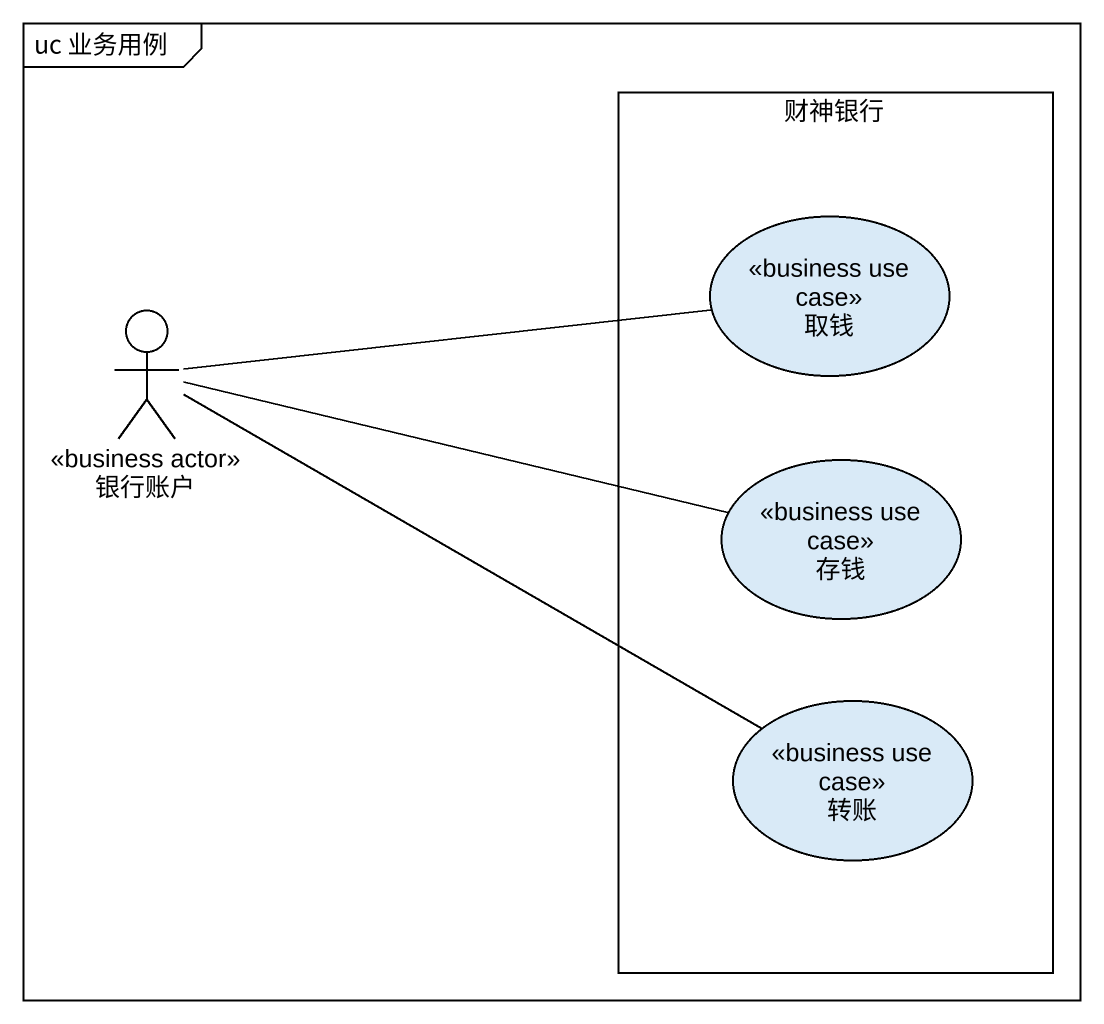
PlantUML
@startuml
mainframe uc 业务用例
rectangle 财神银行 {
  usecase 取钱 <<business use case>>
  usecase 存钱 <<business use case>>
  usecase 转账 <<business use case>>
}
actor 银行账户 <<business actor>>
银行账户 -right- 取钱
银行账户 -right- 存钱
银行账户 -right- 转账
@enduml
